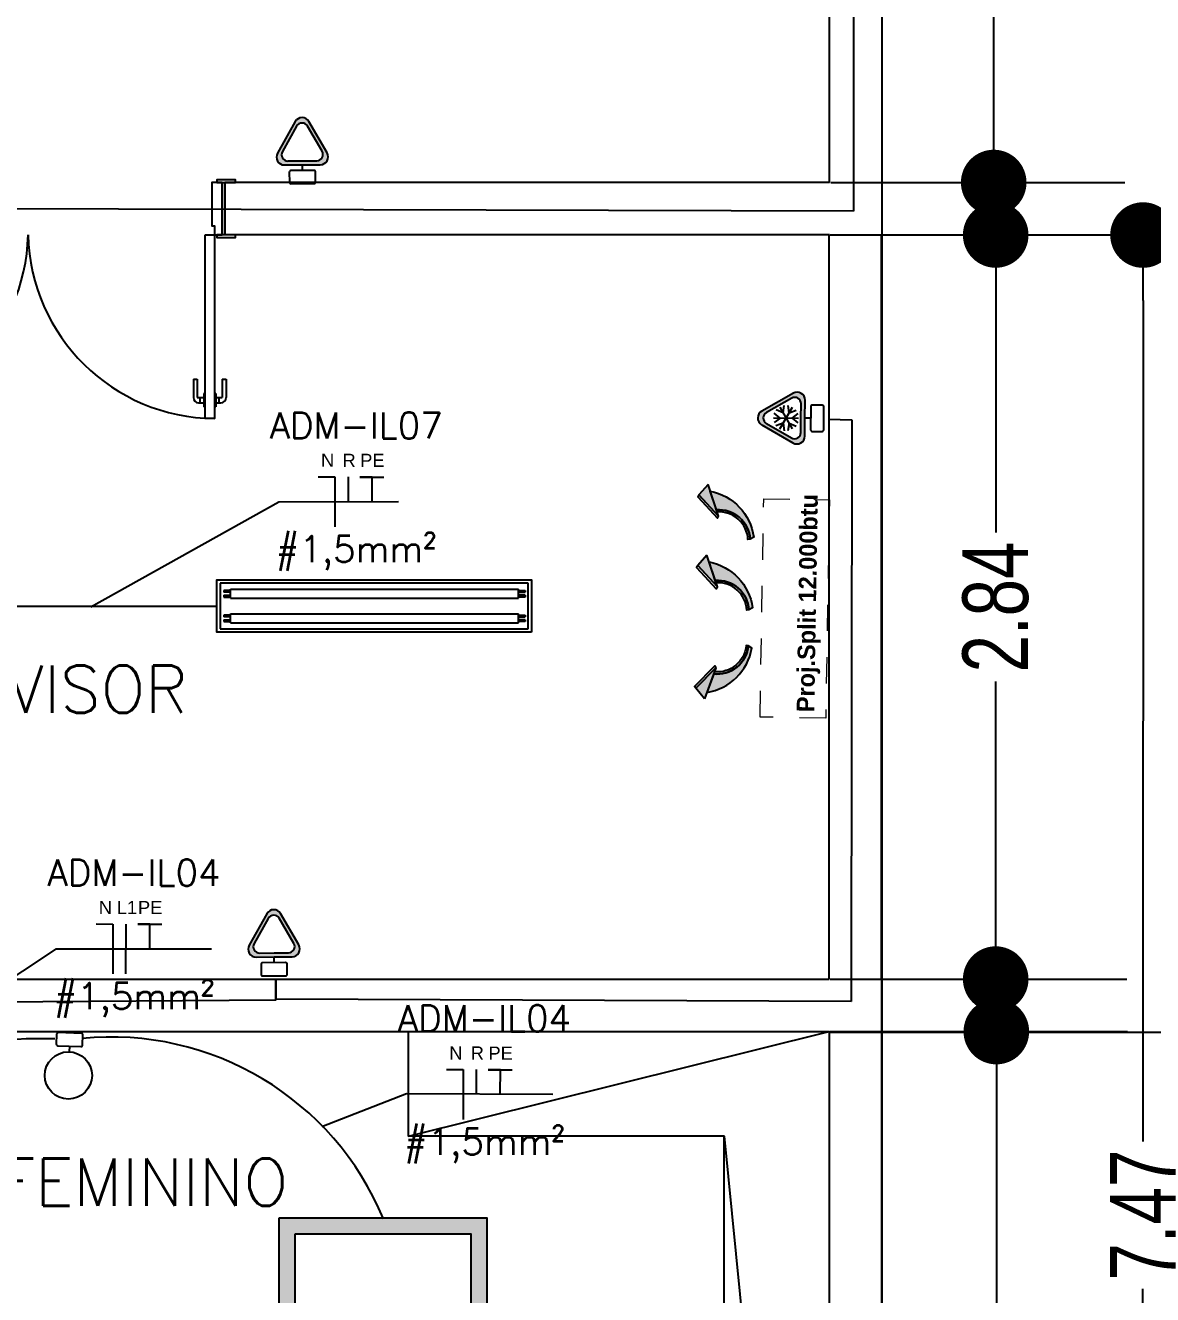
# Model space of a CAD drawing. Header units: metres. Extents: x 2442 to 5008, y 1070 to 2228.
# Drawn here: x 2516.704 to 2521, y 1095.252 to 1100.091 of the extents above; entities that cross this region are included whole.
import ezdxf
from ezdxf.enums import TextEntityAlignment as Align

# ---------------------------------------------------------------- set-up
doc = ezdxf.new("R2010")
doc.units = ezdxf.units.M
doc.linetypes.add('HIDDEN', pattern=[0.375, 0.25, -0.125])
doc.layers.get('Defpoints').update_dxf_attribs({"color": 130})
doc.layers.add('0.09', color=1, linetype='Continuous', lineweight=9)
for name, color, linetype in [('003', 1, 'Continuous'), ('01', 1, 'Continuous'), ('AR CONDICIONADO RESIDENCIAL', 130, 'Continuous'), ('ARQ LAYOUT', 252, 'Continuous'), ('ARQ-COTAS', 1, 'Continuous'), ('ARQ-TEXTO3', 3, 'Continuous'), ('ARQ_ELÉTRODUTOS', 2, 'Continuous'), ('ARQ_PAREDES', 6, 'Continuous'), ('ARQ_PORTAS', 3, 'Continuous'), ('ARQ_TOMADAS', 30, 'Continuous'), ('CEILLING', 5, 'Continuous'), ('FIACAO', 7, 'Continuous'), ('fluxoinsuflamento', 112, 'Continuous'), ('INDICACAO_BIT_FIACAO', 10, 'Continuous'), ('INDICACAO_CIRCUITO_FIA', 7, 'Continuous'), ('INTERRUPTORES RESIDENCIAL', 150, 'Continuous'), ('LINHA_DE_CHAMADA', 7, 'Continuous'), ('LUMINÁRIAS RESIDENCIAL', 150, 'Continuous'), ('QGBT', 7, 'Continuous'), ('TOMADAS 220V RESIDENCIAL', 130, 'Continuous')]:
    doc.layers.add(name, color=color, linetype=linetype)
doc.styles.add('ARIAL', font='arial.ttf')
doc.styles.add('Century G', font='')
doc.styles.add('Luciene 01', font='swisscl.ttf')
doc.styles.add('ROMANS', font='ROMANS.SHX')
doc.styles.get('Century G').set_extended_font_data('Century Gothic', bold=True)
doc.dimstyles.new('LP 50', dxfattribs={"dimscale": 0.5, "dimtxt": 0.5, "dimasz": 0.5, "dimexe": 1, "dimexo": 0.01, "dimgap": 0.05, "dimtad": 0, "dimzin": 0, "dimdsep": 46, "dimtxsty": 'Luciene 01', "dimblk": 'DOT', "dimcen": 1, "dimclrd": 256, "dimclre": 256, "dimclrt": 256, "dimadec": 0, "dimazin": 0, "dimtfac": 1, "dimtofl": 0, "dimtmove": 0, "dimatfit": 3, "dimldrblk": 'DOT', "dimfxl": 1, "dimtolj": 1, "dimtzin": 0, "dimlwd": -1, "dimarcsym": 1})

# ---------------------------------------------------------------- blocks, each defined once
blk = doc.blocks.new('porta120')
at = {"layer": 'ARQ_PORTAS'}
for p, q in [((2471.9191, 1122.5181), (2471.9191, 1122.5131)), ((2471.9691, 1122.5181), (2471.9191, 1122.5181)), ((2471.9341, 1122.5181), (2471.9341, 1122.5381)), ((2471.9341, 1122.5316), (2471.9541, 1122.5316)), ((2472.0241, 1122.5581), (2471.9541, 1122.5581)), ((2471.9541, 1122.5181), (2471.9541, 1122.5431)), ((2472.0241, 1122.5431), (2471.9541, 1122.5431)), ((2471.9691, 1122.5181), (2471.9691, 1122.5131)), ((2472.0241, 1122.5431), (2472.0241, 1122.5581)), ((2471.9191, 1122.4781), (2471.9191, 1122.4731)), ((2471.9691, 1122.4731), (2471.9191, 1122.4731)), ((2471.9341, 1122.4531), (2471.9341, 1122.4731)), ((2471.9541, 1122.4481), (2471.9541, 1122.4731)), ((2471.9691, 1122.4781), (2471.9691, 1122.4731)), ((2471.9341, 1122.4595), (2471.9541, 1122.4595)), ((2472.0241, 1122.4481), (2471.9541, 1122.4481)), ((2472.0241, 1122.4331), (2471.9541, 1122.4331)), ((2472.0241, 1122.4331), (2472.0241, 1122.4481)), ((2472.0241, 1121.1731), (2471.9541, 1121.1731)), ((2472.0241, 1121.1731), (2472.0241, 1121.1581)), ((2471.9191, 1121.1281), (2471.9191, 1121.1331)), ((2471.9691, 1121.1331), (2471.9191, 1121.1331)), ((2471.9341, 1121.1531), (2471.9341, 1121.1331)), ((2471.9341, 1121.1466), (2471.9541, 1121.1466)), ((2472.0241, 1121.1581), (2471.9541, 1121.1581)), ((2471.9541, 1121.1581), (2471.9541, 1121.1331)), ((2471.9691, 1121.1281), (2471.9691, 1121.1331)), ((2471.9191, 1121.0881), (2471.9191, 1121.0931)), ((2471.9691, 1121.0881), (2471.9191, 1121.0881)), ((2471.9341, 1121.0881), (2471.9341, 1121.0681)), ((2471.9341, 1121.0745), (2471.9541, 1121.0745)), ((2471.9541, 1121.0881), (2471.9541, 1121.0631)), ((2471.9691, 1121.0881), (2471.9691, 1121.0931)), ((2472.0241, 1121.0631), (2471.9541, 1121.0631)), ((2472.0241, 1121.0481), (2471.9541, 1121.0481)), ((2472.0241, 1121.0631), (2472.0241, 1121.0481))]:
    blk.add_line(p, q, dxfattribs=at)
for points in [[(2472.5741, 1122.5231), (2472.5641, 1122.5231), (2472.5641, 1122.5931), (2472.5741, 1122.5931)], [(2472.7741, 1122.5931), (2472.7841, 1122.5931), (2472.7841, 1122.5231), (2472.7741, 1122.5231)], [(2472.5741, 1122.5431), (2472.5741, 1122.5531), (2472.7741, 1122.5531), (2472.7741, 1122.5431)], [(2472.7741, 1122.5431), (2472.7741, 1122.5031), (2472.6091, 1122.5031), (2472.6091, 1122.5131), (2472.5741, 1122.5131), (2472.5741, 1122.5431)], [(2472.5741, 1122.4781), (2472.5741, 1122.5131), (2471.8741, 1122.5131), (2471.8741, 1122.4781)], [(2472.5741, 1121.1281), (2472.5741, 1121.0931), (2471.8741, 1121.0931), (2471.8741, 1121.1281)], [(2472.5741, 1121.0831), (2472.5641, 1121.0831), (2472.5641, 1121.0131), (2472.5741, 1121.0131)], [(2472.7741, 1121.0631), (2472.7741, 1121.1031), (2472.6091, 1121.1031), (2472.6091, 1121.0931), (2472.5741, 1121.0931), (2472.5741, 1121.0631)], [(2472.7741, 1121.0131), (2472.7841, 1121.0131), (2472.7841, 1121.0831), (2472.7741, 1121.0831)], [(2472.5741, 1121.0531), (2472.5741, 1121.0631), (2472.7741, 1121.0631), (2472.7741, 1121.0531)]]:
    blk.add_lwpolyline(points, close=True, dxfattribs=at)
for centre, radius, start, end in [((2471.9541, 1122.5381), 0.02, 90, 180), ((2472.5917, 1122.5203), 0.7175, 180.577, 268.6014), ((2471.9541, 1122.4531), 0.02, 180, 270), ((2472.5913, 1121.086), 0.7172, 91.3684, 179.4355), ((2471.9541, 1121.1531), 0.02, 90, 180), ((2471.9541, 1121.0681), 0.02, 180, 270)]:
    blk.add_arc(centre, radius, start, end, dxfattribs=at)
blk = doc.blocks.new('_Dot')
at = {"color": 0, "linetype": 'ByBlock', "lineweight": -2}
blk.add_line((-0.5, 0), (-1, 0), dxfattribs=at)
at = {"color": 0, "linetype": 'ByBlock', "const_width": 0.5}
blk.add_lwpolyline([(-0.25, 0, 1), (0.25, 0, 1)], format="xyb", close=True, dxfattribs=at)
blk = doc.blocks.new('*D318')
at = {"lineweight": -2, "transparency": 16777216}
for p, q in [((2519.7738, 1121.9709), (2520.8944, 1121.9709)), ((2519.7738, 1099.4917), (2520.8944, 1099.4917))]:
    blk.add_line(p, q, dxfattribs=at)
at = {"transparency": 16777216}
for p, q in [((2520.3944, 1121.7209), (2520.3944, 1111.092)), ((2520.3944, 1099.7417), (2520.3944, 1110.3706))]:
    blk.add_line(p, q, dxfattribs=at)
at = {"layer": 'Defpoints', "color": 0, "transparency": 16777216}
for p in [(2519.7688, 1121.9709), (2519.7688, 1099.4917), (2520.3944, 1099.4917)]:
    blk.add_point(p, dxfattribs=at)
at = {"transparency": 16777216, "xscale": 0.25, "yscale": 0.25, "zscale": 0.25}
for p, rotation in [((2520.3944, 1121.9709), 90), ((2520.3944, 1099.4917), 270)]:
    blk.add_blockref('_Dot', p, dxfattribs=dict(at, rotation=rotation))
at = {"transparency": 16777216, "insert": (2520.3944, 1110.7313), "char_height": 0.25, "attachment_point": 5, "rotation": 90, "style": 'Luciene 01'}
blk.add_mtext('\\A1;22.48', dxfattribs=at)
blk = doc.blocks.new('*D325')
at = {"lineweight": -2, "transparency": 16777216}
for p, q in [((2519.7717, 1096.2548), (2520.9044, 1096.2548)), ((2519.7717, 1091.819), (2520.9044, 1091.819))]:
    blk.add_line(p, q, dxfattribs=at)
at = {"transparency": 16777216}
for p, q in [((2520.4044, 1096.0048), (2520.4044, 1094.3223)), ((2520.4044, 1092.069), (2520.4044, 1093.7515))]:
    blk.add_line(p, q, dxfattribs=at)
at = {"layer": 'Defpoints', "color": 0, "transparency": 16777216}
for p in [(2519.7667, 1096.2548), (2519.7667, 1091.819), (2520.4044, 1091.819)]:
    blk.add_point(p, dxfattribs=at)
at = {"transparency": 16777216, "xscale": 0.25, "yscale": 0.25, "zscale": 0.25}
for p, rotation in [((2520.4044, 1096.2548), 90), ((2520.4044, 1091.819), 270)]:
    blk.add_blockref('_Dot', p, dxfattribs=dict(at, rotation=rotation))
at = {"transparency": 16777216, "insert": (2520.4044, 1094.0369), "char_height": 0.25, "attachment_point": 5, "rotation": 90, "style": 'Luciene 01'}
blk.add_mtext('\\A1;4.44', dxfattribs=at)
blk = doc.blocks.new('*D336')
at = {"lineweight": -2, "transparency": 16777216}
for p, q in [((2519.7717, 1099.2917), (2520.902, 1099.2917)), ((2519.7717, 1096.4548), (2520.902, 1096.4548))]:
    blk.add_line(p, q, dxfattribs=at)
at = {"transparency": 16777216}
for p, q in [((2520.402, 1099.0417), (2520.402, 1098.1569)), ((2520.402, 1096.7048), (2520.402, 1097.5896))]:
    blk.add_line(p, q, dxfattribs=at)
at = {"layer": 'Defpoints', "color": 0, "transparency": 16777216}
for p in [(2519.7667, 1099.2917), (2519.7667, 1096.4548), (2520.402, 1096.4548)]:
    blk.add_point(p, dxfattribs=at)
at = {"transparency": 16777216, "xscale": 0.25, "yscale": 0.25, "zscale": 0.25}
for p, rotation in [((2520.402, 1099.2917), 90), ((2520.402, 1096.4548), 270)]:
    blk.add_blockref('_Dot', p, dxfattribs=dict(at, rotation=rotation))
at = {"transparency": 16777216, "insert": (2520.402, 1097.8733), "char_height": 0.25, "attachment_point": 5, "rotation": 90, "style": 'Luciene 01'}
blk.add_mtext('\\A1;2.84', dxfattribs=at)
blk = doc.blocks.new('*D344')
at = {"lineweight": -2, "transparency": 16777216}
for p, q in [((2519.7738, 1099.2917), (2521.4634, 1099.2913)), ((2519.7717, 1091.819), (2521.4614, 1091.8185))]:
    blk.add_line(p, q, dxfattribs=at)
at = {"transparency": 16777216}
for p, q in [((2520.9634, 1099.0414), (2520.9625, 1095.8356)), ((2520.9615, 1092.0686), (2520.9623, 1095.2742))]:
    blk.add_line(p, q, dxfattribs=at)
at = {"layer": 'Defpoints', "color": 0, "transparency": 16777216}
for p in [(2519.7688, 1099.2917), (2519.7667, 1091.819), (2520.9614, 1091.8186)]:
    blk.add_point(p, dxfattribs=at)
at = {"transparency": 16777216, "xscale": 0.25, "yscale": 0.25, "zscale": 0.25}
for p, rotation in [((2520.9634, 1099.2914), 89.98429033752926), ((2520.9614, 1091.8186), 269.9842903375293)]:
    blk.add_blockref('_Dot', p, dxfattribs=dict(at, rotation=rotation))
at = {"transparency": 16777216, "insert": (2520.9624, 1095.5549), "char_height": 0.25, "attachment_point": 5, "rotation": 89.9843, "style": 'Luciene 01'}
blk.add_mtext('\\A1;7.47', dxfattribs=at)
blk = doc.blocks.new('*D345')
at = {"lineweight": -2, "transparency": 16777216}
for p, q in [((2519.7717, 1096.2522), (2521.9795, 1096.2522)), ((2519.7717, 1094.1169), (2521.9795, 1094.1169))]:
    blk.add_line(p, q, dxfattribs=at)
at = {"transparency": 16777216}
for p, q in [((2521.4795, 1096.0022), (2521.4795, 1095.5695)), ((2521.4795, 1094.3669), (2521.4795, 1095.0021))]:
    blk.add_line(p, q, dxfattribs=at)
at = {"layer": 'Defpoints', "color": 0, "transparency": 16777216}
for p in [(2519.7667, 1096.2522), (2521.4795, 1096.2522), (2519.7667, 1094.1169)]:
    blk.add_point(p, dxfattribs=at)
at = {"transparency": 16777216, "xscale": 0.25, "yscale": 0.25, "zscale": 0.25}
for p, rotation in [((2521.4795, 1096.2522), 90), ((2521.4795, 1094.1169), 270)]:
    blk.add_blockref('_Dot', p, dxfattribs=dict(at, rotation=rotation))
at = {"transparency": 16777216, "insert": (2521.4795, 1095.2858), "char_height": 0.25, "attachment_point": 5, "rotation": 90, "style": 'Luciene 01'}
blk.add_mtext('\\A1;2.14', dxfattribs=at)
blk = doc.blocks.new('*U359', base_point=(827.839, 596.6587))
at = {"ltscale": 0.035}
for p, q in [((827.2523, 596.7454), (827.2523, 596.572)), ((828.4256, 596.7454), (827.2523, 596.7454)), ((828.4256, 596.572), (828.4256, 596.7454)), ((827.2638, 596.7181), (827.2887, 596.7181)), ((827.2638, 596.7114), (827.2638, 596.7181)), ((827.2638, 596.7114), (827.2887, 596.7114)), ((827.2638, 596.6932), (827.2638, 596.6998)), ((827.2887, 596.6998), (827.2638, 596.6998)), ((827.2887, 596.6932), (827.2638, 596.6932)), ((828.3869, 596.7229), (827.2887, 596.7229)), ((827.2887, 596.7229), (827.2887, 596.6883)), ((828.3869, 596.6883), (827.2887, 596.6883)), ((828.3869, 596.7229), (828.3869, 596.6883)), ((828.4118, 596.7181), (828.3869, 596.7181)), ((828.4118, 596.7114), (828.3869, 596.7114)), ((828.3869, 596.6998), (828.4118, 596.6998)), ((828.3869, 596.6932), (828.4118, 596.6932)), ((828.4118, 596.7114), (828.4118, 596.7181)), ((828.4118, 596.6932), (828.4118, 596.6998)), ((827.2638, 596.6243), (827.2887, 596.6243)), ((827.2638, 596.6176), (827.2638, 596.6243)), ((827.2638, 596.6176), (827.2887, 596.6176)), ((827.2638, 596.5994), (827.2638, 596.606)), ((827.2887, 596.606), (827.2638, 596.606)), ((827.2887, 596.5994), (827.2638, 596.5994)), ((828.3869, 596.6291), (827.2887, 596.6291)), ((827.2887, 596.6291), (827.2887, 596.5945)), ((828.3869, 596.5945), (827.2887, 596.5945)), ((828.3869, 596.6291), (828.3869, 596.5945)), ((828.4118, 596.6243), (828.3869, 596.6243)), ((828.4118, 596.6176), (828.3869, 596.6176)), ((828.3869, 596.606), (828.4118, 596.606)), ((828.3869, 596.5994), (828.4118, 596.5994)), ((828.4118, 596.6176), (828.4118, 596.6243)), ((828.4118, 596.5994), (828.4118, 596.606)), ((827.2523, 596.572), (828.4256, 596.572))]:
    blk.add_line(p, q, dxfattribs=at)
blk.add_lwpolyline([(827.239, 596.7587), (828.439, 596.7587), (828.439, 596.5587), (827.239, 596.5587)], close=True)
blk = doc.blocks.new('*U360')
at = {"layer": 'LUMINÁRIAS RESIDENCIAL', "ltscale": 50}
blk.add_blockref('*U359', (0, 0), dxfattribs=at)
blk = doc.blocks.new('*U361')
at = {"color": 0, "linetype": 'ByBlock', "lineweight": -2, "transparency": 16777216}
for p in [(0, 0), (2, 0), (4, 0)]:
    blk.add_blockref('*U360', p, dxfattribs=at)
blk = doc.blocks.new('*U388', base_point=(1440.1879, 208.2014))
h = blk.add_hatch(color=256)
h.dxf.hatch_style = 1
h.paths.add_polyline_path([(1440.3179, 208.3314), (1440.0579, 208.3314), (1440.0579, 208.0714), (1440.3179, 208.0714)])
h.paths.add_polyline_path([(1440.2979, 208.3114), (1440.2979, 208.0914), (1440.0779, 208.0914), (1440.0779, 208.3114)], flags=16)
h = blk.add_hatch()
h.set_pattern_fill('ANGLE', color=256)
h.set_pattern_definition([(0, (0, 0), (0, 6.985), [5.08, -1.905]), (90, (0, 0), (-6.985, 4e-16), [5.08, -1.905])])
h.paths.add_polyline_path([(1440.0579, 208.3314), (1440.0579, 208.0714), (1440.3179, 208.0714), (1440.3179, 208.3314)])
h.paths.add_polyline_path([(1440.2979, 208.3114), (1440.2979, 208.0914), (1440.0779, 208.0914), (1440.0779, 208.3114)], flags=16)
blk.add_lwpolyline([(1440.0579, 208.3314), (1440.3179, 208.3314), (1440.3179, 208.0714), (1440.0579, 208.0714), (1440.0579, 208.3314)])
blk.add_lwpolyline([(1440.0779, 208.3114), (1440.2979, 208.3114), (1440.2979, 208.0914), (1440.0779, 208.0914)], close=True)
blk = doc.blocks.new('*U389')
at = {"layer": 'LUMINÁRIAS RESIDENCIAL', "xscale": 3.04337730075018, "yscale": 3.04337730075018, "zscale": 3.04337730075018}
blk.add_blockref('*U388', (0, 0), dxfattribs=at)
blk = doc.blocks.new('*U390')
at = {"color": 0, "linetype": 'ByBlock', "lineweight": -2, "transparency": 16777216}
for p in [(0, 2.25), (0, 0)]:
    blk.add_blockref('*U389', p, dxfattribs=at)
blk = doc.blocks.new('*U412', base_point=(1429.9998, 202.333))
blk.add_line((1429.9998, 202.333), (1429.9998, 202.3548))
blk.add_lwpolyline([(1429.9558, 202.283), (1430.0438, 202.283, 0.414214), (1430.0498, 202.289), (1430.0498, 202.327, 0.414214), (1430.0438, 202.333), (1429.9558, 202.333, 0.414214), (1429.9498, 202.327), (1429.9498, 202.289, 0.414214)], format="xyb", close=True)
blk.add_circle((1429.9998, 202.4448), 0.09)
blk = doc.blocks.new('A$C1135d751')
at = {"layer": 'INTERRUPTORES RESIDENCIAL'}
blk.add_blockref('*U412', (1.6069, 0.0674), dxfattribs=at)
blk = doc.blocks.new('*U999', base_point=(1431.4221, 204.4822))
h = blk.add_hatch(color=256)
h.dxf.hatch_style = 1
h.paths.add_polyline_path([(1431.396, 204.6689), (1431.3275, 204.549, 0.575867), (1431.3536, 204.504), (1431.4221, 204.504), (1431.4906, 204.504, 0.575867), (1431.5167, 204.549), (1431.4482, 204.6689, 0.580323)])
h.paths.add_polyline_path([(1431.443, 204.6511), (1431.4977, 204.5552, -0.575867), (1431.4769, 204.5192), (1431.4221, 204.5192), (1431.3673, 204.5192, -0.575867), (1431.3464, 204.5552), (1431.4012, 204.6511, -0.580323)], flags=16)
for p, q in [((1431.396, 204.6689), (1431.3275, 204.549)), ((1431.4012, 204.6511), (1431.3464, 204.5552)), ((1431.4977, 204.5552), (1431.443, 204.6511)), ((1431.5167, 204.549), (1431.4482, 204.6689)), ((1431.3536, 204.504), (1431.4221, 204.504)), ((1431.3673, 204.5192), (1431.4221, 204.5192)), ((1431.4221, 204.5192), (1431.4769, 204.5192)), ((1431.4221, 204.504), (1431.4906, 204.504)), ((1431.4221, 204.4822), (1431.4221, 204.504))]:
    blk.add_line(p, q)
blk.add_lwpolyline([(1431.3781, 204.4322), (1431.4661, 204.4322, 0.414214), (1431.4721, 204.4382), (1431.4721, 204.4762, 0.414214), (1431.4661, 204.4822), (1431.3781, 204.4822, 0.414214), (1431.3721, 204.4762), (1431.3721, 204.4382, 0.414214)], format="xyb", close=True)
for centre, radius, start, end in [((1431.4221, 204.654), 0.0301, 29.7449, 150.2551), ((1431.4221, 204.6391), 0.0241, 29.7449, 150.2551), ((1431.3536, 204.5341), 0.0301, 150.2551, 270), ((1431.3673, 204.5432), 0.0241, 150.2551, 270), ((1431.4769, 204.5432), 0.0241, 270, 29.7449), ((1431.4906, 204.5341), 0.0301, 270, 29.7449)]:
    blk.add_arc(centre, radius, start, end)
blk = doc.blocks.new('fluxoins')
at = {"layer": 'fluxoinsuflamento'}
h = blk.add_hatch(color=256, dxfattribs=at)
h.paths.add_polyline_path([(16.35, 1.41), (15.85, 2.28, -0.419144), (5.42, 0.42), (1.86, -2.66, 0.319207)])
h.paths.add_polyline_path([(6.6, 1.44), (0, -0.52), (0.6, -3.75)])
for points in [[(6.6, 1.44), (0, -0.52), (0, 0), (6.6, 1.96)], [(0.6, -3.75), (0, -0.52), (6.6, 1.44)]]:
    blk.add_lwpolyline(points, close=True, dxfattribs=at)
for points in [[(1.86, -2.66, 0.319207), (16.35, 1.41), (15.85, 2.28, -0.419144), (5.42, 0.42)], [(5.81, 0.76), (5.42, 0.42, 0.419144), (15.85, 2.28), (15.48, 2.62, -0.416345)]]:
    blk.add_lwpolyline(points, format="xyb", close=True, dxfattribs=at)
blk = doc.blocks.new('ar12btu')
at = {"layer": '0.09', "color": 30, "linetype": 'HIDDEN', "ltscale": 0.1, "elevation": 58.6029}
blk.add_lwpolyline([(2957.6281, 1311.6202), (2957.6281, 1312.4529), (2957.8781, 1312.4529), (2957.8781, 1311.6202)], close=True, dxfattribs=at)
at = {"layer": 'CEILLING', "yscale": 0.01599995220457446, "zscale": 0.01599995220457446}
for p, xscale, rotation in [((2957.3767, 1312.456, 58.6029), -0.01599995220457446, 150.1415857965343), ((2957.3767, 1312.1864, 58.6029), -0.01599995220457446, 150.1415857965343), ((2957.3767, 1311.7329, 58.6029), 0.01599995220457446, 29.85841420346571)]:
    blk.add_blockref('fluxoins', p, dxfattribs=dict(at, xscale=xscale, rotation=rotation))
at = {"layer": 'ARQ-COTAS', "color": 30, "insert": (2957.7669, 1311.6417, 226.7822), "char_height": 0.067034, "width": 1.016256, "attachment_point": 1, "rotation": 90, "style": 'Century G'}
blk.add_mtext('\\pxql;Proj.Split 12.000btu', dxfattribs=at)
blk = doc.blocks.new('*U1052', base_point=(1425.9284, 193.7866))
at = {"linetype": 'ByBlock'}
h = blk.add_hatch(color=256, dxfattribs=at)
h.dxf.hatch_style = 1
h.paths.add_polyline_path([(1426.023, 193.8535), (1425.9545, 193.9733, 0.580323), (1425.9023, 193.9733), (1425.8338, 193.8535, 0.575867), (1425.86, 193.8085), (1425.9284, 193.8085), (1425.9969, 193.8085, 0.575867)])
h.paths.add_polyline_path([(1425.9832, 193.8236), (1425.9284, 193.8236), (1425.8736, 193.8236, -0.575867), (1425.8528, 193.8596), (1425.9075, 193.9555, -0.580323), (1425.9493, 193.9555), (1426.0041, 193.8596, -0.575867)], flags=16)
for p, q in [((1425.9023, 193.9733), (1425.8338, 193.8535)), ((1425.9075, 193.9555), (1425.8528, 193.8596)), ((1426.0041, 193.8596), (1425.9493, 193.9555)), ((1426.023, 193.8535), (1425.9545, 193.9733)), ((1425.8872, 193.9042), (1425.9696, 193.8566)), ((1425.9696, 193.9042), (1425.8872, 193.8566)), ((1425.9088, 193.8918), (1425.898, 193.9187)), ((1425.9284, 193.9031), (1425.9105, 193.9259)), ((1425.9284, 193.928), (1425.9284, 193.8328)), ((1425.9284, 193.9031), (1425.9464, 193.9259)), ((1425.9481, 193.8918), (1425.9589, 193.9187)), ((1425.9088, 193.8918), (1425.8801, 193.8876)), ((1425.9088, 193.8691), (1425.8801, 193.8732)), ((1425.9088, 193.8691), (1425.898, 193.8422)), ((1425.9284, 193.8577), (1425.9105, 193.8349)), ((1425.9284, 193.8577), (1425.9464, 193.8349)), ((1425.9481, 193.8918), (1425.9768, 193.8876)), ((1425.9481, 193.8691), (1425.9768, 193.8732)), ((1425.9481, 193.8691), (1425.9589, 193.8422)), ((1425.86, 193.8085), (1425.9284, 193.8085)), ((1425.8736, 193.8236), (1425.9284, 193.8236)), ((1425.9284, 193.8236), (1425.9832, 193.8236)), ((1425.9284, 193.8085), (1425.9969, 193.8085)), ((1425.9284, 193.7866), (1425.9284, 193.8085))]:
    blk.add_line(p, q)
blk.add_lwpolyline([(1425.8845, 193.7366), (1425.9724, 193.7366, 0.414214), (1425.9784, 193.7426), (1425.9784, 193.7806, 0.414214), (1425.9724, 193.7866), (1425.8845, 193.7866, 0.414214), (1425.8784, 193.7806), (1425.8784, 193.7426, 0.414214)], format="xyb", close=True)
for centre, radius, start, end in [((1425.9284, 193.9584), 0.0301, 29.7449, 150.2551), ((1425.9284, 193.9436), 0.0241, 29.7449, 150.2551), ((1425.86, 193.8386), 0.0301, 150.2551, 270), ((1425.8736, 193.8477), 0.0241, 150.2551, 270), ((1425.9832, 193.8477), 0.0241, 270, 29.7449), ((1425.9969, 193.8386), 0.0301, 270, 29.7449)]:
    blk.add_arc(centre, radius, start, end)
blk = doc.blocks.new('*U1060', base_point=(1431.4221, 204.4822))
h = blk.add_hatch(color=256)
h.dxf.hatch_style = 1
h.paths.add_polyline_path([(1431.396, 204.6689), (1431.3275, 204.549, 0.575867), (1431.3536, 204.504), (1431.4221, 204.504), (1431.4906, 204.504, 0.575867), (1431.5167, 204.549), (1431.4482, 204.6689, 0.580323)])
h.paths.add_polyline_path([(1431.443, 204.6511), (1431.4977, 204.5552, -0.575867), (1431.4769, 204.5192), (1431.4221, 204.5192), (1431.3673, 204.5192, -0.575867), (1431.3464, 204.5552), (1431.4012, 204.6511, -0.580323)], flags=16)
for p, q in [((1431.396, 204.6689), (1431.3275, 204.549)), ((1431.4012, 204.6511), (1431.3464, 204.5552)), ((1431.4977, 204.5552), (1431.443, 204.6511)), ((1431.5167, 204.549), (1431.4482, 204.6689)), ((1431.3536, 204.504), (1431.4221, 204.504)), ((1431.3673, 204.5192), (1431.4221, 204.5192)), ((1431.4221, 204.5192), (1431.4769, 204.5192)), ((1431.4221, 204.504), (1431.4906, 204.504)), ((1431.4221, 204.4822), (1431.4221, 204.504))]:
    blk.add_line(p, q)
blk.add_lwpolyline([(1431.3781, 204.4322), (1431.4661, 204.4322, 0.414214), (1431.4721, 204.4382), (1431.4721, 204.4762, 0.414214), (1431.4661, 204.4822), (1431.3781, 204.4822, 0.414214), (1431.3721, 204.4762), (1431.3721, 204.4382, 0.414214)], format="xyb", close=True)
for centre, radius, start, end in [((1431.4221, 204.654), 0.0301, 29.7449, 150.2551), ((1431.4221, 204.6391), 0.0241, 29.7449, 150.2551), ((1431.3536, 204.5341), 0.0301, 150.2551, 270), ((1431.3673, 204.5432), 0.0241, 150.2551, 270), ((1431.4769, 204.5432), 0.0241, 270, 29.7449), ((1431.4906, 204.5341), 0.0301, 270, 29.7449)]:
    blk.add_arc(centre, radius, start, end)

msp = doc.modelspace()

# ---------------------------------------------------------------- linework, layer by layer
at = {"layer": 'ARQ LAYOUT'}
for points in [[(2518.1642, 1095.8563), (2519.7667, 1096.2548)], [(2519.3667, 1091.819), (2519.3667, 1092.2175), (2519.3667, 1092.2175), (2519.3667, 1092.2175), (2519.3667, 1095.8563), (2518.1642, 1095.8563), (2518.1642, 1096.2548), (2519.7667, 1096.2548), (2519.7667, 1091.819), (2519.3667, 1091.819)], [(2519.3667, 1095.8563), (2519.7667, 1091.819)]]:
    msp.add_lwpolyline(points, dxfattribs=at)
at = {"layer": 'ARQ_ELÉTRODUTOS'}
msp.add_line((2514.6325, 1097.8769), (2517.4328, 1097.8769), dxfattribs=at)
for centre, radius, start, end in [((2516.7713, 1094.1188), 2.1086, 88.7709, 120.5879), ((2517.0309, 1095.1112), 1.1228, 22.4833, 95.6858)]:
    msp.add_arc(centre, radius, start, end, dxfattribs=at)
at = {"layer": 'ARQ_PAREDES'}
for points in [[(2499.9828, 1091.619), (2519.9688, 1091.619), (2519.9688, 1122.1709), (2466.4783, 1122.1709), (2466.4783, 1118.6553)], [(2519.7688, 1099.4917), (2519.7688, 1121.9709), (2515.7868, 1121.9709)], [(2519.7688, 1099.4917), (2517.4642, 1099.4917)], [(2517.4642, 1099.4917), (2517.4642, 1099.2917)], [(2517.4642, 1099.2917), (2517.4642, 1099.4917)], [(2519.7688, 1099.4917), (2517.4642, 1099.4917)], [(2519.7688, 1099.2917), (2517.4642, 1099.2917)], [(2519.7667, 1099.2917), (2517.4642, 1099.2917)], [(2519.7667, 1096.4548), (2519.7667, 1099.2917)], [(2519.9667, 1096.4548), (2519.9667, 1099.2917)], [(2512.3667, 1096.4548), (2519.7667, 1096.4548)], [(2519.9667, 1096.4548), (2519.9667, 1091.819)], [(2512.3667, 1096.2548), (2519.7667, 1096.2548), (2519.7667, 1091.819)]]:
    msp.add_lwpolyline(points, dxfattribs=at)
at = {"layer": 'ARQ_TOMADAS', "lineweight": -3}
for p, q in [((2519.8546, 1122.0674), (2519.8598, 1099.3823)), ((2519.8598, 1099.3823), (2514.051, 1099.3986)), ((2519.7643, 1098.5897), (2519.8531, 1098.587)), ((2519.8531, 1098.587), (2519.8508, 1096.3697)), ((2517.6579, 1096.3783), (2517.6579, 1096.4556)), ((2517.6579, 1096.4556), (2517.6579, 1096.374)), ((2517.6579, 1096.374), (2514.9592, 1096.3572)), ((2519.8508, 1096.3697), (2517.6579, 1096.3783))]:
    msp.add_line(p, q, dxfattribs=at)
at = {"layer": 'FIACAO', "color": 4, "lineweight": -3}
for p, q in [((2517.8203, 1098.3698), (2517.8836, 1098.3697)), ((2517.8836, 1098.3697), (2517.8834, 1098.1796)), ((2516.9735, 1096.6649), (2517.0368, 1096.6648)), ((2517.0368, 1096.6648), (2517.0366, 1096.4747)), ((2518.3092, 1096.1099), (2518.3725, 1096.1098)), ((2518.3725, 1096.1098), (2518.3723, 1095.9197))]:
    msp.add_line(p, q, dxfattribs=at)
at = {"layer": 'FIACAO', "lineweight": -3}
for p, q in [((2517.9335, 1098.3696), (2517.9335, 1098.2748)), ((2518.0251, 1098.3689), (2517.9791, 1098.3689)), ((2517.0867, 1096.6647), (2517.0867, 1096.5699)), ((2517.1783, 1096.664), (2517.1323, 1096.664)), ((2517.0868, 1096.4747), (2517.0867, 1096.5703)), ((2518.4221, 1096.1102), (2518.4222, 1096.0185)), ((2518.514, 1096.109), (2518.468, 1096.109))]:
    msp.add_line(p, q, dxfattribs=at)
at = {"layer": 'FIACAO', "color": 3, "lineweight": -3}
for p, q in [((2517.9791, 1098.3689), (2518.0703, 1098.3689)), ((2518.0249, 1098.274), (2518.0251, 1098.3689)), ((2517.1323, 1096.664), (2517.2235, 1096.664)), ((2517.1781, 1096.5691), (2517.1783, 1096.664)), ((2518.468, 1096.109), (2518.5592, 1096.109)), ((2518.5137, 1096.0188), (2518.514, 1096.109))]:
    msp.add_line(p, q, dxfattribs=at)
at = {"layer": 'LINHA_DE_CHAMADA'}
for points in [[(2516.9534, 1097.8737), (2517.6696, 1098.2748), (2518.126, 1098.2751)], [(2516.1717, 1096.1395), (2516.8228, 1096.5699), (2517.4127, 1096.5699)], [(2517.8343, 1095.8926), (2518.1565, 1096.0185), (2518.7139, 1096.0157)]]:
    msp.add_lwpolyline(points, dxfattribs=at)

# ---------------------------------------------------------------- block references
at = {"rotation": 180.0000000000218}
msp.add_blockref('*U361', (2518.033, 1097.8769), dxfattribs=at)
msp.add_blockref('*U390', (2518.0667, 1092.8985))
at = {"layer": '003', "rotation": 90}
msp.add_blockref('porta120', (3638.5172, -1373.2824), dxfattribs=at)
at = {"layer": '01', "rotation": 359.045907312159}
msp.add_blockref('ar12btu', (-459.5541, -164.7363), dxfattribs=at)
at = {"layer": 'AR CONDICIONADO RESIDENCIAL', "rotation": 89.56243689069429}
msp.add_blockref('*U1052', (2519.6969, 1098.593), dxfattribs=at)
at = {"layer": 'QGBT', "rotation": 178.0640855954948}
msp.add_blockref('A$C1135d751', (2518.4798, 1096.2123), dxfattribs=at)
at = {"layer": 'TOMADAS 220V RESIDENCIAL', "rotation": 0.421065558103378}
for name, p in [('*U999', (2517.7596, 1099.5372)), ('*U1060', (2517.6518, 1096.5175))]:
    msp.add_blockref(name, p, dxfattribs=at)

# ---------------------------------------------------------------- texts
at = {"layer": 'ARQ-TEXTO3', "char_height": 0.18, "attachment_point": 5, "style": 'ROMANS'}
for s, insert in [('OFICINA SUPERVISOR', (2516.069, 1097.56)), ('VESTIÁRIO FEMININO', (2516.5133, 1095.6808))]:
    msp.add_mtext(s, dxfattribs=dict(at, insert=insert))
at = {"layer": 'INDICACAO_BIT_FIACAO', "style": 'ROMANS'}
for p in [(2517.9645, 1098.1448), (2517.1177, 1096.4399), (2518.4534, 1095.8849)]:
    msp.add_text('#1,5mm²', height=0.1, dxfattribs=at).set_placement(p, align=Align.TOP_CENTER)
at = {"layer": 'INDICACAO_CIRCUITO_FIA', "style": 'ROMANS'}
for s, p in [('ADM-IL07', (2517.9645, 1098.5152)), ('ADM-IL04', (2517.1177, 1096.8103)), ('ADM-IL04', (2518.4534, 1096.2553))]:
    msp.add_text(s, height=0.1, dxfattribs=at).set_placement(p, align=Align.CENTER)
at = {"layer": 'INDICACAO_CIRCUITO_FIA', "color": 4, "ltscale": 0.5, "style": 'ARIAL'}
for p in [(2517.8556, 1098.408), (2517.0088, 1096.703), (2518.3445, 1096.148)]:
    msp.add_text('N', height=0.05, dxfattribs=at).set_placement(p, align=Align.CENTER)
at = {"layer": 'INDICACAO_CIRCUITO_FIA', "color": 0, "ltscale": 0.5, "style": 'ARIAL'}
for s, p in [('R', (2517.9376, 1098.4075)), ('L1', (2517.0908, 1096.7026)), ('R', (2518.4262, 1096.1481))]:
    msp.add_text(s, height=0.05, dxfattribs=at).set_placement(p, align=Align.CENTER)
at = {"layer": 'INDICACAO_CIRCUITO_FIA', "color": 3, "ltscale": 0.5, "style": 'ARIAL'}
for p in [(2518.0263, 1098.4075), (2517.1795, 1096.7026), (2518.5152, 1096.1476)]:
    msp.add_text('PE', height=0.05, dxfattribs=at).set_placement(p, align=Align.CENTER)

# ---------------------------------------------------------------- dimensions: what is measured, and where the dimension line sits
for base, p1, p2, picture, middle in [((2520.3944, 1099.4917), (2519.7688, 1121.9709), (2519.7688, 1099.4917), '*D318', (2520.3944, 1110.7313)), ((2520.402, 1096.4548), (2519.7667, 1099.2917), (2519.7667, 1096.4548), '*D336', (2520.402, 1097.8733)), ((2520.4044, 1091.819), (2519.7667, 1096.2548), (2519.7667, 1091.819), '*D325', (2520.4044, 1094.0369))]:
    dim = msp.add_linear_dim(base=base, p1=p1, p2=p2, angle=90, dimstyle='LP 50')
    dim.commit()
    dim.dimension.update_dxf_attribs({"geometry": picture, "text_midpoint": middle})
for base, p1, p2, angle, picture, middle, dimtype in [((2520.9614, 1091.8186), (2519.7688, 1099.2917), (2519.7667, 1091.819), 269.9843, '*D344', (2520.9624, 1095.5549), 161), ((2521.4795, 1096.2522), (2519.7667, 1094.1169), (2519.7667, 1096.2522), 90, '*D345', (2521.4795, 1095.2858), 160)]:
    dim = msp.add_linear_dim(base=base, p1=p1, p2=p2, angle=angle, dimstyle='LP 50')
    dim.commit()
    dim.dimension.update_dxf_attribs({"geometry": picture, "text_midpoint": middle, "dimtype": dimtype})

doc.saveas('drawing.dxf')
